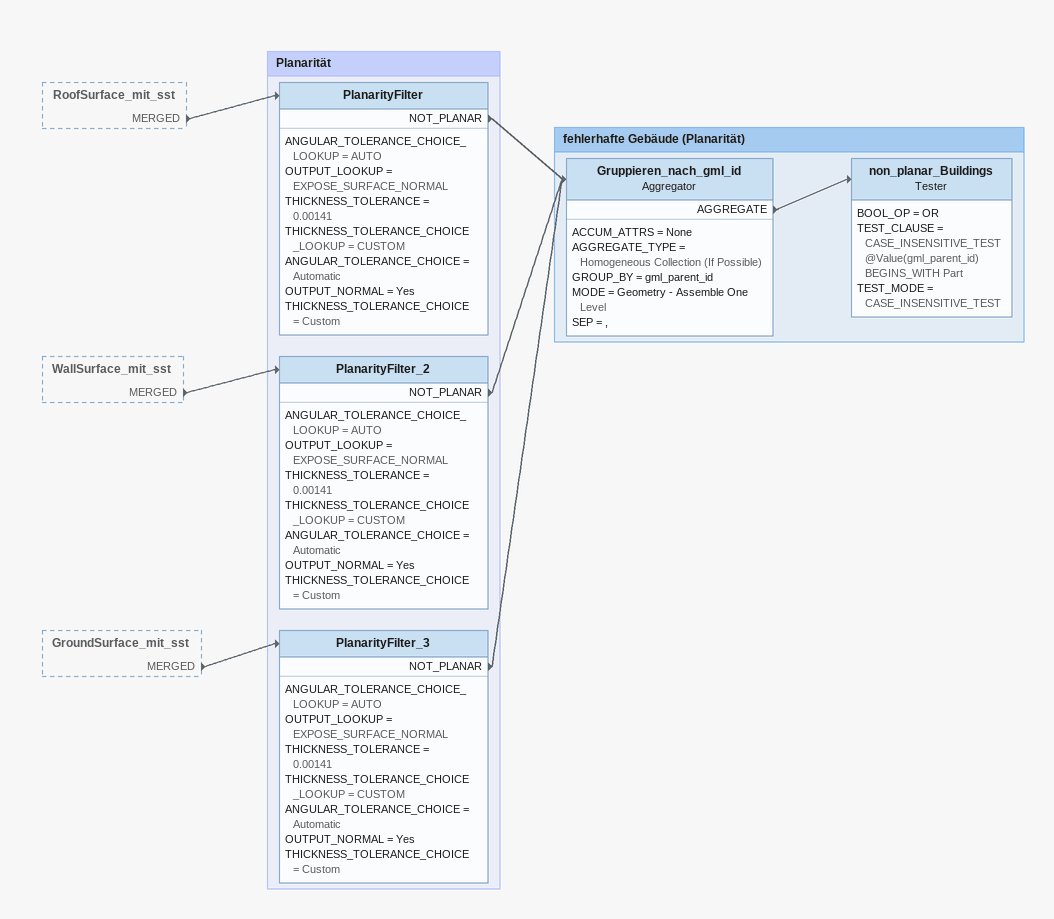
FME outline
RoofSurface_mit_sst [outside]
    MERGED -> PlanarityFilter
WallSurface_mit_sst [outside]
    MERGED -> PlanarityFilter_2
GroundSurface_mit_sst [outside]
    MERGED -> PlanarityFilter_3

Bookmark: Planarität
PlanarityFilter
    ANGULAR_TOLERANCE_CHOICE_LOOKUP = AUTO
    OUTPUT_LOOKUP = EXPOSE_SURFACE_NORMAL
    THICKNESS_TOLERANCE = 0.00141
    THICKNESS_TOLERANCE_CHOICE_LOOKUP = CUSTOM
    ANGULAR_TOLERANCE_CHOICE = Automatic
    OUTPUT_NORMAL = Yes
    THICKNESS_TOLERANCE_CHOICE = Custom
    NOT_PLANAR -> Gruppieren_nach_gml_id
PlanarityFilter_2
    ANGULAR_TOLERANCE_CHOICE_LOOKUP = AUTO
    OUTPUT_LOOKUP = EXPOSE_SURFACE_NORMAL
    THICKNESS_TOLERANCE = 0.00141
    THICKNESS_TOLERANCE_CHOICE_LOOKUP = CUSTOM
    ANGULAR_TOLERANCE_CHOICE = Automatic
    OUTPUT_NORMAL = Yes
    THICKNESS_TOLERANCE_CHOICE = Custom
    NOT_PLANAR -> Gruppieren_nach_gml_id
PlanarityFilter_3
    ANGULAR_TOLERANCE_CHOICE_LOOKUP = AUTO
    OUTPUT_LOOKUP = EXPOSE_SURFACE_NORMAL
    THICKNESS_TOLERANCE = 0.00141
    THICKNESS_TOLERANCE_CHOICE_LOOKUP = CUSTOM
    ANGULAR_TOLERANCE_CHOICE = Automatic
    OUTPUT_NORMAL = Yes
    THICKNESS_TOLERANCE_CHOICE = Custom
    NOT_PLANAR -> Gruppieren_nach_gml_id

Bookmark: fehlerhafte Gebäude (Planarität)
Gruppieren_nach_gml_id: Aggregator
    ACCUM_ATTRS = None
    AGGREGATE_TYPE = Homogeneous Collection (If Possible)
    GROUP_BY = gml_parent_id
    MODE = Geometry - Assemble One Level
    SEP = ,
    AGGREGATE -> non_planar_Buildings
non_planar_Buildings: Tester
    BOOL_OP = OR
    TEST_CLAUSE = CASE_INSENSITIVE_TEST @Value(gml_parent_id) BEGINS_WITH Part
    TEST_MODE = CASE_INSENSITIVE_TEST
